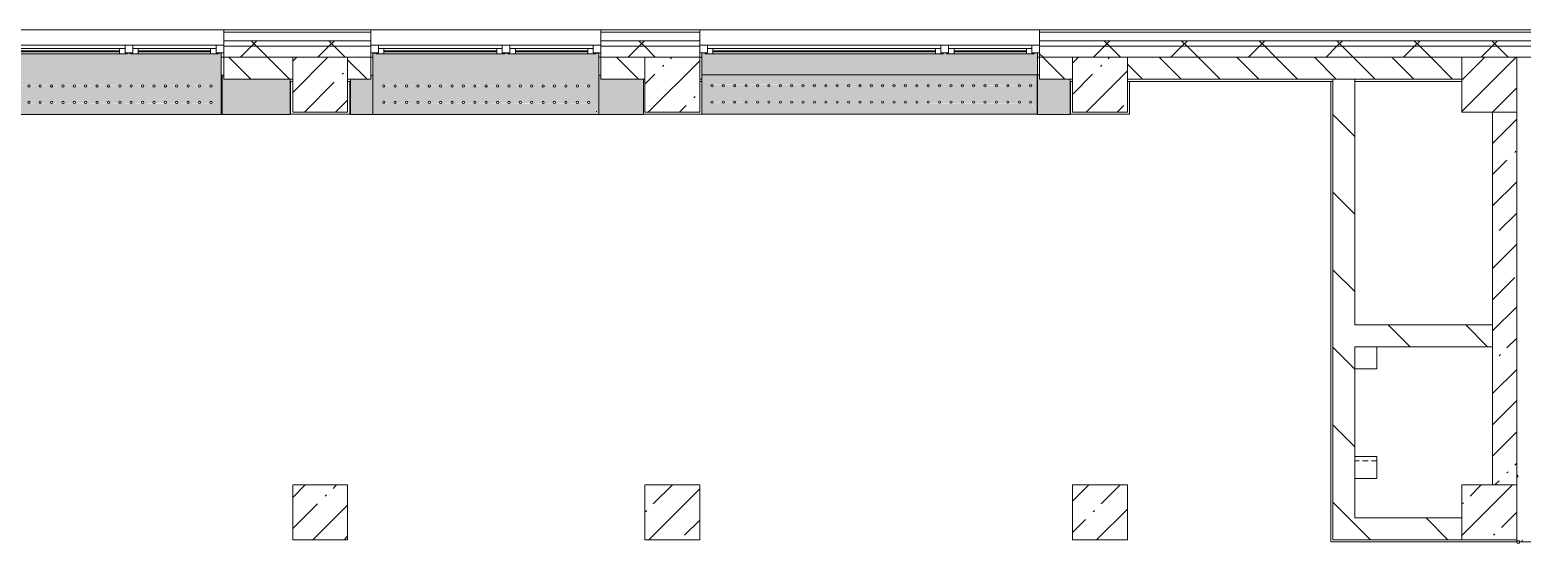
# Model space of a CAD drawing. Header units: millimetres. Extents: x 63482 to 319368, y -8553 to 29000.
# Drawn here: x 205931 to 219539, y 22669 to 27350 of the extents above; entities that cross this region are included whole.
import ezdxf

# ---------------------------------------------------------------- set-up
doc = ezdxf.new("R2010")
doc.units = ezdxf.units.MM
doc.linetypes.add('200_ШТРИХ__ш1_п0_6_', pattern=[80, 50, -30])
for name, color, linetype, lineweight in [('A-DETL-MBND', 7, '200_ШТРИХ__ш1_п0_6_', 9), ('A-GLAZ-2', 7, 'Continuous', 5), ('A-WALL', 7, 'Continuous', 9), ('A-WALL-4', 7, 'Continuous', 5), ('I-WALL-2', 7, 'Continuous', 5), ('S-COLS', 7, 'Continuous', 5), ('Знаки', 7, 'Continuous', 5)]:
    doc.layers.add(name, color=color, linetype=linetype, lineweight=lineweight)
doc.layers.add('A-FLOR-2', color=7, linetype='Continuous', lineweight=5, true_color=0xaaaaaa)
doc.layers.add('Знаки-2', color=7, linetype='Continuous', lineweight=5, true_color=0xd7cfbf)
pattern_1 = [(45, (134788.6, 0), (-285.1231, 285.1231), []), (45, (135073.7, 0), (-285.1231, 285.1231), [504.031, -100.806, 16.764, -84.042])]
pattern_2 = [(45, (134788.6, 0), (-353.5534, 353.5534), []), (135, (134788.6, 0), (-353.5534, -353.5534), [])]
pattern_3 = [(135, (134788.6, 0), (-353.5534, -353.5534), [])]

# ---------------------------------------------------------------- blocks, each defined once
blk = doc.blocks.new('BSC_Колонна _Прямоугольная - 500х500-23287078-Общий план 3 этажа с размещением фрагментов 3_1-3_8')
at = {"layer": 'S-COLS'}
h = blk.add_hatch(dxfattribs=at)
h.set_pattern_fill('FP_49', color=256, style=0, pattern_type=2)
h.set_pattern_definition([(45, (-84450, -22950), (-285.1231, 285.1231), []), (45, (-84164.88, -22950), (-285.1231, 285.1231), [504.031, -100.806, 16.764, -84.042])])
h.paths.add_polyline_path([(-250, -250), (250, -250), (250, 250), (-250, 250)])
for p, q in [((250, 250), (-250, 250)), ((-250, 250), (-250, -250)), ((250, -250), (250, 250)), ((-250, -250), (250, -250))]:
    blk.add_line(p, q, dxfattribs=at)
blk = doc.blocks.new('BSC_Колонна _Прямоугольная - 500х500-V74-Общий план 3 этажа с размещением фрагментов 3_1-3_8')
at = {"layer": 'S-COLS'}
h = blk.add_hatch(dxfattribs=at)
h.set_pattern_fill('FP_66', color=256, style=0, pattern_type=2)
h.set_pattern_definition([(45, (-77000, -22950), (-285.1231, 285.1231), []), (45, (-76714.88, -22950), (-285.1231, 285.1231), [504.031, -100.806, 16.764, -84.042])])
h.paths.add_polyline_path([(-250, -250), (250, -250), (250, 250), (-250, 250)])
for p, q in [((250, 250), (-250, 250)), ((-250, 250), (-250, -250)), ((250, -250), (250, 250)), ((-250, -250), (250, -250))]:
    blk.add_line(p, q, dxfattribs=at)
blk = doc.blocks.new('BSC_Колонна _Прямоугольная - 500х500-V75-Общий план 3 этажа с размещением фрагментов 3_1-3_8')
at = {"layer": 'S-COLS'}
h = blk.add_hatch(dxfattribs=at)
h.set_pattern_fill('FP_67', color=256, style=0, pattern_type=2)
h.set_pattern_definition([(45, (-73790, -22950), (-285.1231, 285.1231), []), (45, (-73504.88, -22950), (-285.1231, 285.1231), [504.031, -100.806, 16.764, -84.042])])
h.paths.add_polyline_path([(-250, -250), (250, -250), (250, 250), (-250, 250)])
for p, q in [((250, 250), (-250, 250)), ((-250, 250), (-250, -250)), ((250, -250), (250, 250)), ((-250, -250), (250, -250))]:
    blk.add_line(p, q, dxfattribs=at)
blk = doc.blocks.new('120_Окно_СКБ_2Ст - 120_Окно_СКБ_2Ст 3100х2500 _мал_створка слева_ 2-V83-Общий план 3 этажа с размещением фрагментов 3_1-3_8')
at = {"layer": 'A-GLAZ-2'}
for p, q in [((-1550, -75), (-1550, -5)), ((-1550, -5), (-1480, -5)), ((1550, -5), (-1550, -5)), ((-1480, -75), (-1550, -75)), ((-1550, -75), (-1530, -75)), ((-1480, -75), (-1500, -75)), ((-1500, -75), (-1500, -85)), ((-1500, -85), (670, -85)), ((670, -85), (-1500, -85)), ((-1480, -5), (-1480, -75)), ((650, -35), (-1480, -35)), ((-1480, -35), (-1480, -75)), ((-1430, -85), (-1430, -35)), ((-1430, -55), (600, -55)), ((600, -65), (-1430, -65)), ((600, -85), (600, -35)), ((650, -75), (650, -5)), ((650, -5), (720, -5)), ((650, -75), (650, -35)), ((720, -75), (650, -75)), ((670, -75), (650, -75)), ((670, -85), (670, -75)), ((720, -75), (700, -75)), ((700, -75), (700, -85)), ((700, -85), (1500, -85)), ((1500, -85), (700, -85)), ((720, -5), (720, -75)), ((1480, -35), (720, -35)), ((720, -35), (720, -75)), ((770, -85), (770, -35)), ((770, -55), (1430, -55)), ((1430, -65), (770, -65)), ((1430, -85), (1430, -35)), ((1480, -75), (1480, -5)), ((1480, -5), (1550, -5)), ((1480, -75), (1480, -35)), ((1550, -75), (1480, -75)), ((1500, -75), (1480, -75)), ((1500, -85), (1500, -75)), ((1530, -75), (1550, -75)), ((1550, -5), (1550, -75))]:
    blk.add_line(p, q, dxfattribs=at)
blk = doc.blocks.new('120_Окно_СКБ_2Ст - 120_Окно_СКБ_2Ст 2100х2400 _мал створка справа_-19092174-Общий план 3 этажа с размещением фрагментов 3_1-3_8')
at = {"layer": 'A-GLAZ-2'}
for p, q in [((-1050, -75), (-1050, -5)), ((-1050, -5), (-980, -5)), ((1050, -5), (-1050, -5)), ((-980, -75), (-1050, -75)), ((-1050, -75), (-1000, -75)), ((-980, -75), (-1000, -75)), ((-1000, -75), (-1000, -85)), ((-1000, -85), (170, -85)), ((170, -85), (-1000, -85)), ((-980, -5), (-980, -75)), ((150, -35), (-980, -35)), ((-980, -35), (-980, -75)), ((-930, -85), (-930, -35)), ((-930, -55), (100, -55)), ((100, -65), (-930, -65)), ((100, -85), (100, -35)), ((150, -75), (150, -5)), ((150, -5), (220, -5)), ((150, -75), (150, -35)), ((220, -75), (150, -75)), ((170, -75), (150, -75)), ((170, -75), (200, -75)), ((170, -85), (170, -75)), ((220, -75), (200, -75)), ((200, -75), (200, -85)), ((200, -85), (1000, -85)), ((1000, -85), (200, -85)), ((220, -5), (220, -75)), ((980, -35), (220, -35)), ((220, -35), (220, -75)), ((270, -85), (270, -35)), ((270, -55), (930, -55)), ((930, -65), (270, -65)), ((930, -85), (930, -35)), ((980, -75), (980, -5)), ((980, -5), (1050, -5)), ((980, -75), (980, -35)), ((1050, -75), (980, -75)), ((1000, -75), (980, -75)), ((1000, -75), (1050, -75)), ((1000, -85), (1000, -75)), ((1050, -5), (1050, -75))]:
    blk.add_line(p, q, dxfattribs=at)
blk = doc.blocks.new('BSC_Колонна _Прямоугольная - 500х500-V144-Общий план 3 этажа с размещением фрагментов 3_1-3_8')
at = {"layer": 'S-COLS'}
h = blk.add_hatch(dxfattribs=at)
h.set_pattern_fill('FP_97', color=256, style=0, pattern_type=2)
h.set_pattern_definition([(45, (-80900, -22950), (-285.1231, 285.1231), []), (45, (-80614.88, -22950), (-285.1231, 285.1231), [504.031, -100.806, 16.764, -84.042])])
h.paths.add_polyline_path([(-250, -250), (250, -250), (250, 250), (-250, 250)])
for p, q in [((250, 250), (-250, 250)), ((-250, 250), (-250, -250)), ((250, -250), (250, 250)), ((-250, -250), (250, -250))]:
    blk.add_line(p, q, dxfattribs=at)
blk = doc.blocks.new('Зашивка радиатора_ с перфорацией М6 - Зашивка радиатора_ с перфорацией М6-V246-Общий план 3 этажа с размещением фрагментов 3_1-3_8')
at = {"layer": 'Знаки-2'}
for points in [[(-370, 180), (2690, 185), (2690, 380), (2660, 380), (2660, 370), (1860, 370), (1860, 380), (1830, 380), (1830, 370), (-340, 370), (-340, 380), (-370, 380), (-370, 185)], [(2689, -177), (2689, -177), (2682, -164)]]:
    blk.add_hatch(color=256, dxfattribs=at).paths.add_polyline_path(points)
h = blk.add_hatch(color=256, dxfattribs=at)
h.paths.add_polyline_path([(2690, -180), (2635, -77), (2625, -79), (2618, -72), (2620, -63), (2630, -60), (2637, -67), (2657, -110)])
h.paths.add_polyline_path([(2690, 180), (2628, 70), (2619, 75), (2619, 85), (2628, 90), (2636, 85), (2638, 80), (2657, 117)])
h.paths.add_polyline_path([(407, -180), (2690, -180), (2690, 180), (-370, 180), (-370, -180), (-93, -180)])
h.paths.add_polyline_path([(2420, -80), (-286, -75), (-286, -65), (-277, -60), (-269, -65), (-269, -75), (-272, -78), (-182, -75), (-182, -65), (-174, -60), (-165, -65), (-165, -75), (-169, -78), (-79, -75), (-79, -65), (-70, -60), (-61, -65), (-61, -75), (-65, -78), (25, -75), (25, -65), (34, -60), (42, -65), (42, -75), (39, -78), (129, -75), (129, -65), (138, -60), (146, -65), (146, -75), (143, -78), (233, -75), (233, -65), (241, -60), (250, -65), (250, -75), (246, -78), (336, -75), (336, -65), (345, -60), (354, -65), (354, -75), (350, -78), (440, -75), (440, -65), (449, -60), (457, -65), (457, -75), (454, -78), (544, -75), (544, -65), (552, -60), (561, -65), (561, -75), (558, -78), (648, -75), (648, -65), (657, -60), (665, -65), (665, -75), (661, -78), (751, -75), (751, -65), (760, -60), (769, -65), (769, -75), (765, -78), (855, -75), (855, -65), (864, -60), (872, -65), (872, -75), (869, -78), (959, -75), (959, -65), (968, -60), (976, -65), (976, -75), (973, -78), (1063, -75), (1063, -65), (1071, -60), (1080, -65), (1080, -75), (1076, -78), (1166, -75), (1166, -65), (1175, -60), (1184, -65), (1184, -75), (1180, -78), (1270, -75), (1270, -65), (1279, -60), (1287, -65), (1287, -75), (1284, -78), (1374, -75), (1374, -65), (1382, -60), (1391, -65), (1391, -75), (1388, -78), (1478, -75), (1478, -65), (1486, -60), (1495, -65), (1495, -75), (1491, -78), (1581, -75), (1581, -65), (1590, -60), (1599, -65), (1599, -75), (1595, -78), (1685, -75), (1685, -65), (1694, -60), (1702, -65), (1702, -75), (1699, -78), (1789, -75), (1789, -65), (1798, -60), (1806, -65), (1806, -75), (1803, -78), (1893, -75), (1893, -65), (1901, -60), (1910, -65), (1910, -75), (1907, -78), (1996, -75), (1996, -65), (2005, -60), (2014, -65), (2014, -75), (2010, -78), (2100, -75), (2100, -65), (2109, -60), (2117, -65), (2117, -75), (2114, -78), (2204, -75), (2204, -65), (2212, -60), (2221, -65), (2221, -75), (2218, -78), (2308, -75), (2308, -65), (2316, -60), (2325, -65), (2325, -75), (2321, -78), (2411, -75), (2411, -65), (2420, -60), (2429, -65), (2429, -75), (2425, -78), (2515, -75), (2515, -65), (2524, -60), (2532, -65), (2532, -75), (2524, -80), (2521, -79), (2423, -79)])
h.paths.add_polyline_path([(-277, 70), (-286, 75), (-286, 85), (-277, 90), (-275, 90), (2532, 85), (2532, 75), (2524, 70), (2515, 75), (2515, 85), (2519, 89), (2429, 85), (2429, 75), (2420, 70), (2411, 75), (2411, 85), (2407, 89), (2325, 85), (2325, 75), (2316, 70), (2308, 75), (2308, 85), (2311, 89), (2221, 85), (2221, 75), (2212, 70), (2204, 75), (2204, 85), (2208, 89), (2117, 85), (2117, 75), (2109, 70), (2100, 75), (2100, 85), (2104, 89), (2014, 85), (2014, 75), (2005, 70), (1996, 75), (1996, 85), (2000, 89), (1910, 85), (1910, 75), (1901, 70), (1893, 75), (1893, 85), (1896, 89), (1806, 85), (1806, 75), (1798, 70), (1789, 75), (1789, 85), (1793, 89), (1702, 85), (1702, 75), (1694, 70), (1685, 75), (1685, 85), (1689, 89), (1599, 85), (1599, 75), (1590, 70), (1581, 75), (1581, 85), (1585, 89), (1495, 85), (1495, 75), (1486, 70), (1478, 75), (1478, 85), (1481, 89), (1391, 85), (1391, 75), (1382, 70), (1374, 75), (1374, 85), (1378, 89), (1287, 85), (1287, 75), (1279, 70), (1270, 75), (1270, 85), (1274, 89), (1184, 85), (1184, 75), (1175, 70), (1166, 75), (1166, 85), (1170, 89), (1080, 85), (1080, 75), (1071, 70), (1063, 75), (1063, 85), (1066, 89), (976, 85), (976, 75), (968, 70), (959, 75), (959, 85), (963, 89), (872, 85), (872, 75), (864, 70), (855, 75), (855, 85), (859, 89), (769, 85), (769, 75), (760, 70), (751, 75), (751, 85), (755, 89), (665, 85), (665, 75), (656, 70), (648, 75), (648, 85), (651, 89), (561, 85), (561, 75), (552, 70), (544, 75), (544, 85), (548, 89), (457, 85), (457, 75), (449, 70), (440, 75), (440, 85), (444, 89), (354, 85), (354, 75), (345, 70), (336, 75), (336, 85), (340, 89), (250, 85), (250, 75), (241, 70), (233, 75), (233, 85), (236, 89), (146, 85), (146, 75), (138, 70), (129, 75), (129, 85), (133, 89), (42, 85), (42, 75), (34, 70), (25, 75), (25, 85), (29, 89), (-61, 85), (-61, 75), (-70, 70), (-79, 75), (-79, 85), (-75, 89), (-165, 85), (-165, 75), (-174, 70), (-182, 75), (-182, 85), (-179, 89), (-269, 85), (-269, 75), (-275, 71)])
at = {"layer": 'Знаки'}
for p, q in [((-340, 380), (-370, 380)), ((-370, 380), (-370, 180)), ((1860, 380), (1830, 380)), ((2690, 380), (2660, 380)), ((2690, 180), (2690, 380)), ((-370, 180), (2690, 180)), ((2690, 180), (-370, 180)), ((-370, 180), (-370, -180)), ((2690, -180), (2690, 180)), ((-370, -180), (2690, -180))]:
    blk.add_line(p, q, dxfattribs=at)
for centre, start, end in [((-277, 80), 0, 180), ((-277, 80), 180, 360), ((-174, 80), 0, 180), ((-174, 80), 180, 0), ((-70, 80), 0, 180), ((-70, 80), 180, 0), ((34, 80), 0, 180), ((34, 80), 180, 360), ((138, 80), 0, 180), ((138, 80), 180, 0), ((241, 80), 0, 180), ((241, 80), 180, 0), ((345, 80), 0, 180), ((345, 80), 180, 0), ((449, 80), 0, 180), ((449, 80), 180, 0), ((552, 80), 0, 180), ((552, 80), 180, 360), ((656, 80), 0, 180), ((656, 80), 180, 0), ((760, 80), 0, 180), ((760, 80), 180, 0), ((864, 80), 0, 180), ((864, 80), 180, 0), ((968, 80), 0, 180), ((968, 80), 180, 0), ((1071, 80), 0, 180), ((1071, 80), 180, 0), ((1175, 80), 0, 180), ((1175, 80), 180, 0), ((1279, 80), 0, 180), ((1279, 80), 180, 0), ((1382, 80), 0, 180), ((1382, 80), 180, 0), ((1486, 80), 0, 180), ((1486, 80), 180, 360), ((1590, 80), 0, 180), ((1590, 80), 180, 0), ((1694, 80), 0, 180), ((1694, 80), 180, 360), ((1798, 80), 0, 180), ((1798, 80), 180, 0), ((1901, 80), 0, 180), ((1901, 80), 180, 0), ((2005, 80), 0, 180), ((2005, 80), 180, 0), ((2109, 80), 0, 180), ((2109, 80), 180, 360), ((2212, 80), 0, 180), ((2212, 80), 180, 0), ((2316, 80), 0, 180), ((2316, 80), 180, 360), ((2420, 80), 0, 180), ((2420, 80), 180, 0), ((2524, 80), 0, 180), ((2524, 80), 180, 360), ((2628, 80), 0, 180), ((2628, 80), 180, 360), ((-277, -70), 0, 180), ((-277, -70), 180, 0), ((-174, -70), 0, 180), ((-174, -70), 180, 0), ((-70, -70), 0, 180), ((-70, -70), 180, 0), ((34, -70), 0, 180), ((34, -70), 180, 0), ((138, -70), 0, 180), ((138, -70), 180, 0), ((241, -70), 0, 180), ((241, -70), 180, 0), ((345, -70), 0, 180), ((345, -70), 180, 0), ((449, -70), 0, 180), ((449, -70), 180, 0), ((552, -70), 0, 180), ((552, -70), 180, 0), ((656, -70), 0, 180), ((656, -70), 180, 0), ((760, -70), 0, 180), ((760, -70), 180, 0), ((864, -70), 0, 180), ((864, -70), 180, 0), ((968, -70), 0, 180), ((968, -70), 180, 0), ((1071, -70), 0, 180), ((1071, -70), 180, 0), ((1175, -70), 0, 180), ((1175, -70), 180, 0), ((1279, -70), 0, 180), ((1279, -70), 180, 0), ((1382, -70), 0, 180), ((1382, -70), 180, 0), ((1486, -70), 0, 180), ((1486, -70), 180, 0), ((1590, -70), 0, 180), ((1590, -70), 180, 0), ((1694, -70), 0, 180), ((1694, -70), 180, 0), ((1798, -70), 0, 180), ((1798, -70), 180, 0), ((1901, -70), 0, 180), ((1901, -70), 180, 0), ((2005, -70), 0, 180), ((2005, -70), 180, 0), ((2109, -70), 0, 180), ((2109, -70), 180, 0), ((2212, -70), 0, 180), ((2212, -70), 180, 0), ((2316, -70), 0, 180), ((2316, -70), 180, 0), ((2420, -70), 0, 180), ((2420, -70), 180, 0), ((2524, -70), 0, 180), ((2524, -70), 180, 0), ((2628, -70), 0, 180), ((2628, -70), 180, 0)]:
    blk.add_arc(centre, 10, start, end, dxfattribs=at)
blk = doc.blocks.new('Зашивка без перфорации М3 - М3_2-31196894-Общий план 3 этажа с размещением фрагментов 3_1-3_8')
at = {"layer": 'Знаки-2'}
blk.add_hatch(color=256, dxfattribs=at).paths.add_polyline_path([(-348, 180), (-430, 180), (-430, -141), (-151, -141), (-151, -180), (-130, -180), (-130, 180)])
at = {"layer": 'Знаки'}
for p, q in [((-130, 180), (-430, 180)), ((-430, 180), (-430, -141)), ((-130, -180), (-130, 180)), ((-151, -180), (-130, -180))]:
    blk.add_line(p, q, dxfattribs=at)
blk = doc.blocks.new('Зашивка_ опоясывающая панель - Зашивка_ опоясывающая панель-V247-Общий план 3 этажа с размещением фрагментов 3_1-3_8')
at = {"layer": 'Знаки-2'}
blk.add_hatch(color=256, dxfattribs=at).paths.add_polyline_path([(-406, -160), (-406, -160), (-430, -160)])
at = {"layer": 'Знаки'}
blk.add_line((-430, -160), (-406, -160), dxfattribs=at)
blk = doc.blocks.new('Зашивка радиатора_ с перфорацией М5 - Зашивка радиатора_ с перфорацией М5-31045399-Общий план 3 этажа с размещением фрагментов 3_1-3_8')
at = {"layer": 'Знаки-2'}
h = blk.add_hatch(color=256, dxfattribs=at)
h.paths.add_polyline_path([(1750, 180), (-310, 180), (-310, -380), (-281, -380), (-281, -372), (519, -372), (519, -380), (549, -380), (549, -372), (1719, -372), (1719, -380), (1750, -380), (1750, 109)])
h.paths.add_polyline_path([(405, 80), (1659, 75), (1659, 65), (1650, 60), (1641, 65), (1641, 75), (1645, 78), (1555, 75), (1555, 65), (1546, 60), (1538, 65), (1538, 75), (1541, 78), (1451, 75), (1451, 65), (1442, 60), (1434, 65), (1434, 75), (1437, 78), (1347, 75), (1347, 65), (1339, 60), (1330, 65), (1330, 75), (1334, 78), (1244, 75), (1244, 65), (1235, 60), (1226, 65), (1226, 75), (1222, 78), (1140, 75), (1140, 65), (1131, 60), (1123, 65), (1123, 75), (1126, 78), (1036, 75), (1036, 65), (1027, 60), (1019, 65), (1019, 75), (1022, 78), (932, 75), (932, 65), (924, 60), (915, 65), (915, 75), (919, 78), (829, 75), (829, 65), (820, 60), (811, 65), (811, 75), (815, 78), (725, 75), (725, 65), (716, 60), (708, 65), (708, 75), (711, 78), (621, 75), (621, 65), (612, 60), (604, 65), (604, 75), (607, 78), (517, 75), (517, 65), (509, 60), (500, 65), (500, 75), (504, 78), (414, 75), (414, 65), (405, 60), (396, 65), (396, 75), (400, 78), (310, 75), (310, 65), (301, 60), (293, 65), (293, 75), (296, 78), (206, 75), (206, 65), (197, 60), (189, 65), (189, 75), (192, 78), (102, 75), (102, 65), (94, 60), (85, 65), (85, 75), (89, 78), (-1, 75), (-1, 65), (-10, 60), (-19, 65), (-19, 75), (-15, 78), (-105, 75), (-105, 65), (-114, 60), (-122, 65), (-122, 75), (-119, 78), (-209, 75), (-209, 65), (-218, 60), (-226, 65), (-226, 75), (-218, 80), (-215, 79), (347, 80)])
h.paths.add_polyline_path([(1131, -70), (1140, -75), (1140, -85), (1136, -89), (1226, -85), (1226, -75), (1235, -70), (1244, -75), (1244, -85), (1240, -89), (1330, -85), (1330, -75), (1339, -70), (1347, -75), (1347, -85), (1344, -89), (1434, -85), (1434, -75), (1442, -70), (1451, -75), (1451, -85), (1447, -89), (1538, -85), (1538, -75), (1546, -70), (1555, -75), (1555, -85), (1551, -89), (1641, -85), (1641, -75), (1650, -70), (1659, -75), (1659, -85), (1650, -90), (1647, -90), (-226, -85), (-226, -75), (-218, -70), (-209, -75), (-209, -85), (-213, -89), (-122, -85), (-122, -75), (-114, -70), (-105, -75), (-105, -85), (-109, -89), (-19, -85), (-19, -75), (-10, -70), (-1, -75), (-1, -85), (-5, -89), (85, -85), (85, -75), (94, -70), (102, -75), (102, -85), (99, -89), (189, -85), (189, -75), (197, -70), (206, -75), (206, -85), (202, -89), (293, -85), (293, -75), (301, -70), (310, -75), (310, -85), (306, -89), (396, -85), (396, -75), (405, -70), (414, -75), (414, -85), (410, -89), (500, -85), (500, -75), (509, -70), (517, -75), (517, -85), (514, -89), (604, -85), (604, -75), (612, -70), (621, -75), (621, -85), (617, -89), (708, -85), (708, -75), (716, -70), (725, -75), (725, -85), (722, -89), (811, -85), (811, -75), (820, -70), (829, -75), (829, -85), (825, -89), (915, -85), (915, -75), (924, -70), (932, -75), (932, -85), (929, -89), (1019, -85), (1019, -75), (1027, -70), (1036, -75), (1036, -85), (1032, -89), (1123, -85), (1123, -75), (1129, -71)])
at = {"layer": 'Знаки'}
for p, q in [((1750, 180), (-310, 180)), ((-310, 180), (-310, -380)), ((1750, -380), (1750, 180)), ((-310, -380), (-281, -380)), ((519, -380), (549, -380)), ((1719, -380), (1750, -380))]:
    blk.add_line(p, q, dxfattribs=at)
for centre, start, end in [((-218, 70), 0, 180), ((-218, 70), 180, 360), ((-114, 70), 0, 180), ((-114, 70), 180, 360), ((-10, 70), 0, 180), ((-10, 70), 180, 360), ((94, 70), 0, 180), ((94, 70), 180, 360), ((197, 70), 0, 180), ((197, 70), 180, 360), ((301, 70), 0, 180), ((301, 70), 180, 360), ((405, 70), 0, 180), ((405, 70), 180, 360), ((509, 70), 0, 180), ((509, 70), 180, 360), ((612, 70), 0, 180), ((612, 70), 180, 360), ((716, 70), 0, 180), ((716, 70), 180, 360), ((820, 70), 0, 180), ((820, 70), 180, 360), ((924, 70), 0, 180), ((924, 70), 180, 360), ((1027, 70), 0, 180), ((1027, 70), 180, 360), ((1131, 70), 0, 180), ((1131, 70), 180, 360), ((1235, 70), 0, 180), ((1235, 70), 180, 360), ((1339, 70), 0, 180), ((1339, 70), 180, 360), ((1442, 70), 0, 180), ((1442, 70), 180, 360), ((1546, 70), 0, 180), ((1546, 70), 180, 360), ((1650, 70), 0, 180), ((1650, 70), 180, 360), ((-218, -80), 0, 180), ((-218, -80), 180, 360), ((-114, -80), 0, 180), ((-114, -80), 180, 360), ((-10, -80), 0, 180), ((-10, -80), 180, 360), ((94, -80), 0, 180), ((94, -80), 180, 360), ((197, -80), 360, 180), ((197, -80), 180, 360), ((301, -80), 0, 180), ((301, -80), 180, 360), ((405, -80), 0, 180), ((405, -80), 180, 360), ((509, -80), 0, 180), ((509, -80), 180, 360), ((612, -80), 0, 180), ((612, -80), 180, 360), ((716, -80), 360, 180), ((716, -80), 180, 360), ((820, -80), 0, 180), ((820, -80), 180, 360), ((924, -80), 0, 180), ((924, -80), 180, 360), ((1027, -80), 0, 180), ((1027, -80), 180, 360), ((1131, -80), 0, 180), ((1131, -80), 180, 360), ((1235, -80), 360, 180), ((1235, -80), 180, 360), ((1339, -80), 0, 180), ((1339, -80), 180, 360), ((1442, -80), 0, 180), ((1442, -80), 180, 360), ((1546, -80), 0, 180), ((1546, -80), 180, 360), ((1650, -80), 0, 180), ((1650, -80), 180, 360)]:
    blk.add_arc(centre, 10, start, end, dxfattribs=at)
blk = doc.blocks.new('Зашивка без перфорации М3 - М3_14-31196893-Общий план 3 этажа с размещением фрагментов 3_1-3_8')
at = {"layer": 'Знаки-2'}
blk.add_hatch(color=256, dxfattribs=at).paths.add_polyline_path([(-423, 180), (-423, -180), (-403, -180), (-403, -142), (-220, -142), (-220, 180)])
at = {"layer": 'Знаки'}
for p, q in [((-220, 180), (-423, 180)), ((-220, -142), (-220, 180)), ((-423, -180), (-403, -180))]:
    blk.add_line(p, q, dxfattribs=at)
blk = doc.blocks.new('Зашивка_ торцевая панель - Зашивка_ торцевая панель-V248-Общий план 3 этажа с размещением фрагментов 3_1-3_8')
at = {"layer": 'Знаки'}
blk.add_line((-430, -139), (-430, -133), dxfattribs=at)
blk = doc.blocks.new('Зашивка радиатора_ с перфорацией М5 - Зашивка радиатора_ с перфорацией М5-V249-Общий план 3 этажа с размещением фрагментов 3_1-3_8')
at = {"layer": 'Знаки-2'}
h = blk.add_hatch(color=256, dxfattribs=at)
h.paths.add_polyline_path([(28, 180), (-310, 180), (-310, -380), (-285, -380), (-281, -372), (515, -372), (515, -380), (545, -380), (545, -372), (1715, -372), (1715, -380), (1750, -380), (1750, 180), (528, 180)])
h.paths.add_polyline_path([(301, 80), (1659, 75), (1659, 65), (1650, 60), (1641, 65), (1641, 75), (1645, 78), (1555, 75), (1555, 65), (1546, 60), (1538, 65), (1538, 75), (1541, 78), (1451, 75), (1451, 65), (1442, 60), (1434, 65), (1434, 75), (1437, 78), (1347, 75), (1347, 65), (1339, 60), (1330, 65), (1330, 75), (1334, 78), (1244, 75), (1244, 65), (1235, 60), (1226, 65), (1226, 75), (1230, 78), (1140, 75), (1140, 65), (1131, 60), (1123, 65), (1123, 75), (1126, 78), (1036, 75), (1036, 65), (1027, 60), (1019, 65), (1019, 75), (1022, 78), (932, 75), (932, 65), (924, 60), (915, 65), (915, 75), (919, 78), (829, 75), (829, 65), (820, 60), (811, 65), (811, 75), (815, 78), (725, 75), (725, 65), (716, 60), (708, 65), (708, 75), (711, 78), (621, 75), (621, 65), (612, 60), (604, 65), (604, 75), (607, 78), (517, 75), (517, 65), (509, 60), (500, 65), (500, 75), (504, 78), (414, 75), (414, 65), (403, 60), (396, 65), (396, 75), (400, 78), (310, 75), (310, 65), (301, 60), (293, 65), (293, 75), (296, 78), (206, 75), (206, 65), (197, 60), (189, 65), (189, 75), (192, 78), (102, 75), (102, 65), (94, 60), (85, 65), (85, 75), (89, 78), (-1, 75), (-1, 65), (-10, 60), (-19, 65), (-19, 75), (-15, 78), (-105, 75), (-105, 65), (-114, 60), (-122, 65), (-122, 75), (-119, 78), (-209, 75), (-209, 65), (-218, 60), (-226, 65), (-226, 75), (-218, 80), (-215, 79), (278, 80)])
h.paths.add_polyline_path([(612, -70), (621, -75), (621, -85), (617, -89), (708, -85), (708, -75), (716, -70), (725, -75), (725, -85), (721, -89), (811, -85), (811, -75), (820, -70), (829, -75), (829, -85), (825, -89), (915, -85), (915, -75), (924, -70), (932, -75), (932, -85), (929, -89), (1019, -85), (1019, -75), (1028, -70), (1036, -75), (1036, -85), (1032, -89), (1123, -85), (1123, -75), (1131, -70), (1140, -75), (1140, -85), (1136, -89), (1226, -85), (1226, -75), (1235, -70), (1244, -75), (1244, -85), (1240, -89), (1330, -85), (1330, -75), (1339, -70), (1347, -75), (1347, -85), (1344, -89), (1434, -85), (1434, -75), (1442, -70), (1451, -75), (1451, -85), (1447, -89), (1538, -85), (1538, -75), (1546, -70), (1555, -75), (1555, -85), (1551, -89), (1641, -85), (1641, -75), (1650, -70), (1659, -75), (1659, -85), (1650, -90), (1647, -90), (-226, -85), (-226, -75), (-218, -70), (-209, -75), (-209, -85), (-213, -89), (-122, -85), (-122, -75), (-114, -70), (-105, -75), (-105, -85), (-109, -89), (-19, -85), (-19, -75), (-10, -70), (-1, -75), (-1, -85), (-5, -89), (85, -85), (85, -75), (94, -70), (102, -75), (102, -85), (99, -89), (189, -85), (189, -75), (197, -70), (206, -75), (206, -85), (202, -89), (293, -85), (293, -75), (301, -70), (310, -75), (310, -85), (306, -89), (396, -85), (396, -75), (405, -70), (414, -75), (414, -85), (410, -89), (500, -85), (500, -75), (509, -70), (517, -75), (517, -85), (514, -89), (604, -85), (604, -75), (610, -71)])
at = {"layer": 'Знаки'}
for p, q in [((1750, 180), (-310, 180)), ((-310, 180), (-310, -380)), ((1750, -380), (1750, 180)), ((-310, -380), (-285, -380)), ((515, -380), (545, -380)), ((1715, -380), (1750, -380))]:
    blk.add_line(p, q, dxfattribs=at)
for centre, start, end in [((-218, 70), 0, 180), ((-218, 70), 180, 360), ((-114, 70), 0, 180), ((-114, 70), 180, 360), ((-10, 70), 0, 180), ((-10, 70), 180, 360), ((94, 70), 0, 180), ((94, 70), 180, 360), ((197, 70), 0, 180), ((197, 70), 180, 360), ((301, 70), 0, 180), ((301, 70), 180, 360), ((405, 70), 0, 180), ((405, 70), 180, 360), ((509, 70), 0, 180), ((509, 70), 180, 360), ((612, 70), 0, 180), ((612, 70), 180, 360), ((716, 70), 0, 180), ((716, 70), 180, 360), ((820, 70), 0, 180), ((820, 70), 180, 360), ((924, 70), 0, 180), ((924, 70), 180, 360), ((1027, 70), 0, 180), ((1027, 70), 180, 360), ((1131, 70), 0, 180), ((1131, 70), 180, 360), ((1235, 70), 0, 180), ((1235, 70), 180, 360), ((1339, 70), 0, 180), ((1339, 70), 180, 360), ((1442, 70), 0, 180), ((1442, 70), 180, 360), ((1546, 70), 0, 180), ((1546, 70), 180, 360), ((1650, 70), 0, 180), ((1650, 70), 180, 360), ((-218, -80), 0, 180), ((-218, -80), 180, 360), ((-114, -80), 0, 180), ((-114, -80), 180, 360), ((-10, -80), 0, 180), ((-10, -80), 180, 360), ((94, -80), 0, 180), ((94, -80), 180, 360), ((197, -80), 360, 180), ((197, -80), 180, 360), ((301, -80), 0, 180), ((301, -80), 180, 360), ((405, -80), 0, 180), ((405, -80), 180, 360), ((509, -80), 0, 180), ((509, -80), 180, 360), ((612, -80), 0, 180), ((612, -80), 180, 360), ((716, -80), 360, 180), ((716, -80), 180, 360), ((820, -80), 0, 180), ((820, -80), 180, 360), ((924, -80), 0, 180), ((924, -80), 180, 360), ((1027, -80), 0, 180), ((1027, -80), 180, 360), ((1131, -80), 0, 180), ((1131, -80), 180, 360), ((1235, -80), 360, 180), ((1235, -80), 180, 360), ((1339, -80), 0, 180), ((1339, -80), 180, 360), ((1442, -80), 0, 180), ((1442, -80), 180, 360), ((1546, -80), 0, 180), ((1546, -80), 180, 360), ((1650, -80), 0, 180), ((1650, -80), 180, 360)]:
    blk.add_arc(centre, 10, start, end, dxfattribs=at)
blk = doc.blocks.new('Зашивка без перфорации М3 - М3_7-31196892-Общий план 3 этажа с размещением фрагментов 3_1-3_8')
at = {"layer": 'Знаки-2'}
blk.add_hatch(color=256, dxfattribs=at).paths.add_polyline_path([(38, 180), (-430, 180), (-430, -142), (175, -142), (175, -180), (190, -180), (190, 180)])
at = {"layer": 'Знаки'}
for p, q in [((190, 180), (-430, 180)), ((-430, 180), (-430, -142)), ((190, -180), (190, 180)), ((175, -180), (190, -180))]:
    blk.add_line(p, q, dxfattribs=at)
blk = doc.blocks.new('Зашивка_ опоясывающая панель - Зашивка_ опоясывающая панель-V250-Общий план 3 этажа с размещением фрагментов 3_1-3_8')
at = {"layer": 'Знаки-2'}
blk.add_hatch(color=256, dxfattribs=at).paths.add_polyline_path([(-430, -160), (-421, -160), (-421, 180), (-430, 180), (-430, -109)])
at = {"layer": 'Знаки'}
for p, q in [((-430, -160), (-430, 180)), ((-430, 180), (-421, 180)), ((-430, -160), (-421, -160))]:
    blk.add_line(p, q, dxfattribs=at)
blk = doc.blocks.new('Зашивка без перфорации М3 - М3_21-31470767-Общий план 3 этажа с размещением фрагментов 3_1-3_8')
at = {"layer": 'Знаки-2'}
blk.add_hatch(color=256, dxfattribs=at).paths.add_polyline_path([(-239, 180), (-430, 180), (-430, -142), (-42, -142), (-42, -180), (-21, -180), (-21, 180)])
at = {"layer": 'Знаки'}
for p, q in [((-21, 180), (-430, 180)), ((-430, 180), (-430, -142)), ((-42, -180), (-21, -180))]:
    blk.add_line(p, q, dxfattribs=at)

msp = doc.modelspace()

# ---------------------------------------------------------------- hatches: boundary and pattern name
at = {"layer": 'A-WALL-4'}
h = msp.add_hatch(dxfattribs=at)
h.set_pattern_fill('FP_52', color=256, style=0, pattern_type=2)
h.set_pattern_definition(pattern_2)
h.paths.add_polyline_path([(227948.6, 27200), (227998.6, 27200), (227998.6, 27250), (215138.6, 27250), (215138.6, 27200), (226335, 27200)])
h.paths.add_polyline_path([(211138.6, 27200), (212038.6, 27200), (212038.6, 27250), (211138.6, 27250)])
h.paths.add_polyline_path([(207835.7, 27200), (209038.6, 27200), (209038.6, 27250), (207698.6, 27250), (207698.6, 27200)])
h.paths.add_polyline_path([(205335.8, 27200), (205598.6, 27200), (205598.6, 27250), (204398.6, 27250), (204398.6, 27200)])
h.paths.add_polyline_path([(201335.9, 27200), (201898.6, 27200), (201898.6, 27250), (197648.6, 27250), (197648.6, 27200), (200336, 27200)])
h.paths.add_polyline_path([(185336.5, 27200), (185548.6, 27200), (185548.6, 27250), (184448.9, 27250), (184448.9, 27200)])
h.paths.add_polyline_path([(188048.6, 27200), (189548.6, 27200), (189548.6, 27250), (188048.6, 27250)])
h.paths.add_polyline_path([(182448.6, 27200), (183548.9, 27200), (183548.9, 27250), (182448.6, 27250)])
h.paths.add_polyline_path([(192648.6, 27200), (193748.6, 27200), (193748.6, 27250), (192648.6, 27250)])
h.paths.add_polyline_path([(196336.1, 27200), (196748.6, 27200), (196748.6, 27250), (194648.6, 27250), (194648.6, 27200), (195336.2, 27200)])
h.paths.add_polyline_path([(178336.8, 27200), (179348.6, 27200), (179348.6, 27250), (176848.6, 27250), (176848.6, 27200), (176948.6, 27200)])
h = msp.add_hatch(dxfattribs=at)
h.set_pattern_fill('FP_52', color=256, style=0, pattern_type=2)
h.set_pattern_definition(pattern_2)
h.paths.add_polyline_path([(227848.6, 27100), (227948.6, 27100), (227948.6, 27200), (215138.6, 27200), (215138.6, 27100), (226335, 27100)])
h.paths.add_polyline_path([(211335.6, 27100), (212038.6, 27100), (212038.6, 27200), (211138.6, 27200), (211138.6, 27100)])
h.paths.add_polyline_path([(208835.7, 27100), (209038.6, 27100), (209038.6, 27200), (207698.6, 27200), (207698.6, 27100), (208335.7, 27100)])
h.paths.add_polyline_path([(201898.6, 27100), (201898.6, 27200), (197648.6, 27200), (197648.6, 27100), (201335.9, 27100)])
h.paths.add_polyline_path([(205598.6, 27100), (205598.6, 27200), (204398.6, 27200), (204398.6, 27100), (205335.8, 27100)])
h.paths.add_polyline_path([(185548.6, 27100), (185548.6, 27200), (184448.9, 27200), (184448.9, 27100), (185336.5, 27100)])
h.paths.add_polyline_path([(194648.6, 27100), (196748.6, 27100), (196748.6, 27200), (194648.6, 27200)])
h.paths.add_polyline_path([(188048.6, 27100), (189548.6, 27100), (189548.6, 27200), (188048.6, 27200)])
h.paths.add_polyline_path([(193748.6, 27100), (193748.6, 27200), (192648.6, 27200), (192648.6, 27100), (193336.2, 27100)])
h.paths.add_polyline_path([(183548.9, 27100), (183548.9, 27200), (182448.6, 27200), (182448.6, 27100)])
h.paths.add_polyline_path([(178336.8, 27100), (179348.6, 27100), (179348.6, 27200), (176948.6, 27200), (176948.6, 27100), (177548.6, 27100)])
h = msp.add_hatch(dxfattribs=at)
h.set_pattern_fill('FP_50', color=256, style=0, pattern_type=2)
h.set_pattern_definition([(135, (134788.6, 0), (-176.7767, -176.7767), [])])
h.paths.add_polyline_path([(215138.6, 26900), (215438.6, 26900), (215438.6, 27100), (215138.6, 27100), (215138.6, 26945.5)])
h.paths.add_polyline_path([(215938.6, 26900), (218988.6, 26900), (218988.6, 27100), (215938.6, 27100), (215938.6, 26945.5)])
h.paths.add_polyline_path([(211335.6, 26900), (211538.6, 26900), (211538.6, 27100), (211138.6, 27100), (211138.6, 26900)])
h.paths.add_polyline_path([(204835.8, 26900), (205098.6, 26900), (205098.6, 27100), (204398.6, 27100), (204398.6, 26900)])
h.paths.add_polyline_path([(201835.9, 26900), (201898.6, 26900), (201898.6, 27100), (201548.6, 27100), (201548.6, 26900)])
h.paths.add_polyline_path([(207698.6, 26900), (208328.6, 26900), (208328.6, 27100), (207698.6, 27100), (207698.6, 26945.5)])
h.paths.add_polyline_path([(209038.6, 26900), (209038.6, 27100), (208828.6, 27100), (208828.6, 26900), (208835.7, 26900)])
h.paths.add_polyline_path([(200948.6, 26900), (200948.6, 27100), (197648.6, 27100), (197648.6, 26900), (200336, 26900)])
h.paths.add_polyline_path([(188948.6, 26900), (188948.6, 27100), (188048.6, 27100), (188048.6, 26900)])
h.paths.add_polyline_path([(193748.6, 26900), (193748.6, 27100), (192648.6, 27100), (192648.6, 26900)])
h.paths.add_polyline_path([(196748.6, 26900), (196748.6, 27100), (195548.6, 27100), (195548.6, 26900)])
h.paths.add_polyline_path([(194648.6, 26900), (194948.6, 26900), (194948.6, 27100), (194648.6, 27100), (194648.6, 26945.5)])
h.paths.add_polyline_path([(182948.6, 26900), (182948.6, 27100), (182448.6, 27100), (182448.6, 26900)])
h.paths.add_polyline_path([(184448.9, 26900), (185548.6, 26900), (185548.6, 27100), (184448.9, 27100), (184448.9, 26945.5)])
h.paths.add_polyline_path([(179348.6, 26900), (179348.6, 27100), (177548.6, 27100), (177548.6, 26900), (178336.8, 26900)])
at = {"layer": 'I-WALL-2'}
h = msp.add_hatch(dxfattribs=at)
h.set_pattern_fill('FP_51', color=256, style=0, pattern_type=2)
h.set_pattern_definition(pattern_3)
h.paths.add_polyline_path([(218013.7, 24259.9), (218013.7, 26900), (217813.7, 26900), (217813.7, 24259.9)])
h = msp.add_hatch(dxfattribs=at)
h.set_pattern_fill('FP_48', color=256, style=0, pattern_type=2)
h.set_pattern_definition(pattern_1)
h.paths.add_polyline_path([(219268.6, 23200), (219488.6, 23200), (219488.6, 26600), (219268.6, 26600), (219268.6, 24578.9)])
h = msp.add_hatch(dxfattribs=at)
h.set_pattern_fill('FP_51', color=256, style=0, pattern_type=2)
h.set_pattern_definition(pattern_3)
h.paths.add_polyline_path([(218335.3, 24460), (219268.6, 24460), (219268.6, 24660), (218013.7, 24660), (218013.7, 24460)])
h = msp.add_hatch(dxfattribs=at)
h.set_pattern_fill('FP_51', color=256, style=0, pattern_type=2)
h.set_pattern_definition(pattern_3)
h.paths.add_polyline_path([(218013.7, 22700), (218013.7, 24259.9), (217813.7, 24259.9), (217813.7, 22700)])
h = msp.add_hatch(dxfattribs=at)
h.set_pattern_fill('FP_51', color=256, style=0, pattern_type=2)
h.set_pattern_definition(pattern_3)
h.paths.add_polyline_path([(218013.7, 22700), (218988.6, 22700), (218988.6, 22900), (218013.7, 22900)])
at = {"layer": 'S-COLS'}
h = msp.add_hatch(dxfattribs=at)
h.set_pattern_fill('FP_48', color=256, style=0, pattern_type=2)
h.set_pattern_definition(pattern_1)
h.paths.add_polyline_path([(208335.7, 26600), (208828.6, 26600), (208828.6, 27100), (208328.6, 27100), (208328.6, 26600)])
h = msp.add_hatch(dxfattribs=at)
h.set_pattern_fill('FP_48', color=256, style=0, pattern_type=2)
h.set_pattern_definition(pattern_1)
h.paths.add_polyline_path([(211538.6, 26600), (212038.6, 26600), (212038.6, 27100), (211538.6, 27100), (211538.6, 26900)])
h = msp.add_hatch(dxfattribs=at)
h.set_pattern_fill('FP_48', color=256, style=0, pattern_type=2)
h.set_pattern_definition(pattern_1)
h.paths.add_polyline_path([(215835.4, 26600), (215938.6, 26600), (215938.6, 27100), (215438.6, 27100), (215438.6, 26600)])
h = msp.add_hatch(dxfattribs=at)
h.set_pattern_fill('FP_48', color=256, style=0, pattern_type=2)
h.set_pattern_definition(pattern_1)
h.paths.add_polyline_path([(218988.6, 26600), (219488.6, 26600), (219488.6, 27100), (218988.6, 27100), (218988.6, 26900)])

# ---------------------------------------------------------------- linework, layer by layer
at = {"layer": 'A-DETL-MBND'}
for p, q in [((218213.7, 23420), (218013.7, 23420)), ((219498.6, 23290.5), (219488.6, 23290.5)), ((219488.6, 23270.5), (219498.6, 23270.5)), ((219498.6, 23270.5), (219498.6, 23290.5))]:
    msp.add_line(p, q, dxfattribs=at)
at = {"layer": 'A-FLOR-2'}
for p, q in [((208308.6, 26580), (208308.6, 26880)), ((208848.6, 26880), (208848.6, 26580)), ((215418.6, 26580), (215418.6, 26880)), ((215958.7, 26880), (215958.7, 26580)), ((217793.7, 22680), (217793.7, 26880)), ((208848.6, 26580), (208308.6, 26580)), ((212058.6, 26580), (211526.7, 26580)), ((215958.7, 26580), (215418.6, 26580)), ((218013.7, 24459.9), (218213.7, 24459.9)), ((218213.7, 24459.9), (218213.7, 24259.9)), ((218213.7, 24259.9), (218013.7, 24259.9)), ((218013.7, 23459.9), (218213.7, 23459.9)), ((218213.7, 23459.9), (218213.7, 23259.9)), ((218213.7, 23259.9), (218013.7, 23259.9)), ((219493.2, 22680), (217793.7, 22680)), ((219488.6, 22680), (219488.6, 22700)), ((219778.6, 22680), (219513.2, 22680)), ((219538.6, 22700), (219538.6, 22680))]:
    msp.add_line(p, q, dxfattribs=at)
at = {"layer": 'A-WALL'}
for p, q in [((209038.6, 27330), (207698.6, 27330)), ((209038.6, 27250), (207698.6, 27250)), ((212038.6, 27330), (211138.6, 27330)), ((212038.6, 27250), (211138.6, 27250)), ((228078.6, 27330), (215138.6, 27330)), ((227998.6, 27250), (215138.6, 27250)), ((209038.6, 27200), (207698.6, 27200)), ((212038.6, 27200), (211138.6, 27200)), ((227948.6, 27200), (215138.6, 27200)), ((218013.7, 26900), (217813.7, 26900))]:
    msp.add_line(p, q, dxfattribs=at)
at = {"layer": 'A-WALL-4'}
for p, q in [((211138.6, 27350), (184448.9, 27350)), ((207698.6, 27350), (207698.6, 26900)), ((209038.6, 26900), (209038.6, 27350)), ((211138.6, 27350), (211138.6, 26900)), ((228098.6, 27350), (211138.6, 27350)), ((212038.6, 27100), (212038.6, 27350)), ((215138.6, 27350), (215138.6, 26900)), ((207673.9, 27100), (209058.1, 27100)), ((208328.6, 26900), (208328.6, 27100)), ((208828.6, 27100), (208828.6, 26900)), ((211118.1, 27100), (212058.6, 27100)), ((211538.6, 26900), (211538.6, 27100)), ((215118.6, 27100), (227598.6, 27100)), ((215438.6, 26900), (215438.6, 27100)), ((215938.6, 27100), (215938.6, 26900)), ((218988.6, 26900), (218988.6, 27100)), ((207698.6, 26900), (208328.6, 26900)), ((208828.6, 26900), (209038.6, 26900)), ((211138.6, 26900), (211538.6, 26900)), ((215138.6, 26900), (215438.6, 26900)), ((215938.6, 26900), (217813.7, 26900)), ((218013.7, 26900), (218988.6, 26900)), ((219513.2, 22689), (219493.2, 22689)), ((219493.2, 22689), (219493.2, 22669)), ((219493.2, 22669), (219513.2, 22669)), ((219513.2, 22669), (219513.2, 22689))]:
    msp.add_line(p, q, dxfattribs=at)
at = {"layer": 'I-WALL-2'}
for p, q in [((207673.9, 27100), (207698.6, 27100)), ((209038.6, 27100), (209058.1, 27100)), ((211118.1, 27100), (211138.6, 27100)), ((212038.6, 27100), (212058.6, 27100)), ((215118.6, 27100), (215138.6, 27100)), ((207683.2, 26900), (207673.9, 26900)), ((207683.2, 26880), (207673.9, 26880)), ((208328.6, 26880), (208303.4, 26880)), ((208849.6, 26880), (208828.6, 26880)), ((211538.6, 26880), (211526.7, 26880)), ((212058.6, 26900), (212038.6, 26900)), ((212058.6, 26880), (212038.6, 26880)), ((215438.6, 26880), (215417.6, 26880)), ((217813.7, 26880), (215938.6, 26880)), ((217813.7, 26900), (217813.7, 22700)), ((218013.7, 24660), (218013.7, 26900)), ((218988.6, 26880), (218013.7, 26880)), ((219488.6, 26600), (219268.6, 26600)), ((219268.6, 26600), (219268.6, 23200)), ((219488.6, 23200), (219488.6, 26600)), ((219268.6, 24660), (218013.7, 24660)), ((218013.7, 24460), (219268.6, 24460)), ((218013.7, 22900), (218013.7, 24460)), ((218988.6, 22900), (218013.7, 22900)), ((217813.7, 22700), (218988.6, 22700))]:
    msp.add_line(p, q, dxfattribs=at)
at = {"layer": 'S-COLS'}
for p, q in [((208828.6, 27100), (208328.6, 27100)), ((208328.6, 27100), (208328.6, 26900)), ((208828.6, 26900), (208828.6, 27100)), ((212038.6, 27100), (211538.6, 27100)), ((211538.6, 27100), (211538.6, 26900)), ((212038.6, 26600), (212038.6, 27100)), ((215938.6, 27100), (215438.6, 27100)), ((215438.6, 27100), (215438.6, 26900)), ((215938.6, 26900), (215938.6, 27100)), ((219488.6, 27100), (218988.6, 27100)), ((218988.6, 27100), (218988.6, 26900)), ((219488.6, 26600), (219488.6, 27100)), ((208328.6, 26900), (208328.6, 26600)), ((208828.6, 26600), (208828.6, 26900)), ((211538.6, 26900), (211538.6, 26600)), ((215438.6, 26900), (215438.6, 26600)), ((215938.6, 26600), (215938.6, 26900)), ((218988.6, 26900), (218988.6, 26600)), ((208328.6, 26600), (208828.6, 26600)), ((211538.6, 26600), (212038.6, 26600)), ((215438.6, 26600), (215938.6, 26600)), ((218988.6, 26600), (219488.6, 26600))]:
    msp.add_line(p, q, dxfattribs=at)

# ---------------------------------------------------------------- block references
at = {"layer": 'A-GLAZ-2'}
for name, p in [('120_Окно_СКБ_2Ст - 120_Окно_СКБ_2Ст 2100х2400 _мал створка справа_-19092174-Общий план 3 этажа с размещением фрагментов 3_1-3_8', (206648.6, 27215)), ('120_Окно_СКБ_2Ст - 120_Окно_СКБ_2Ст 2100х2400 _мал створка справа_-19092174-Общий план 3 этажа с размещением фрагментов 3_1-3_8', (210088.6, 27215)), ('120_Окно_СКБ_2Ст - 120_Окно_СКБ_2Ст 3100х2500 _мал_створка слева_ 2-V83-Общий план 3 этажа с размещением фрагментов 3_1-3_8', (213588.6, 27215))]:
    msp.add_blockref(name, p, dxfattribs=at)
at = {"layer": 'S-COLS'}
for name, p in [('BSC_Колонна _Прямоугольная - 500х500-V75-Общий план 3 этажа с размещением фрагментов 3_1-3_8', (208578.6, 22950)), ('BSC_Колонна _Прямоугольная - 500х500-V74-Общий план 3 этажа с размещением фрагментов 3_1-3_8', (211788.6, 22950)), ('BSC_Колонна _Прямоугольная - 500х500-V144-Общий план 3 этажа с размещением фрагментов 3_1-3_8', (215688.6, 22950)), ('BSC_Колонна _Прямоугольная - 500х500-23287078-Общий план 3 этажа с размещением фрагментов 3_1-3_8', (219238.6, 22950))]:
    msp.add_blockref(name, p, dxfattribs=at)
at = {"layer": 'Знаки', "rotation": 180}
for name, p in [('Зашивка радиатора_ с перфорацией М5 - Зашивка радиатора_ с перфорацией М5-V249-Общий план 3 этажа с размещением фрагментов 3_1-3_8', (207363.9, 26758.2)), ('Зашивка радиатора_ с перфорацией М5 - Зашивка радиатора_ с перфорацией М5-31045399-Общий план 3 этажа с размещением фрагментов 3_1-3_8', (210808.1, 26758.2)), ('Зашивка без перфорации М3 - М3_7-31196892-Общий план 3 этажа с размещением фрагментов 3_1-3_8', (207873.4, 26758.2)), ('Зашивка без перфорации М3 - М3_14-31196893-Общий план 3 этажа с размещением фрагментов 3_1-3_8', (208635.2, 26758.2)), ('Зашивка без перфорации М3 - М3_21-31470767-Общий план 3 этажа с размещением фрагментов 3_1-3_8', (211096.7, 26758.2)), ('Зашивка без перфорации М3 - М3_2-31196894-Общий план 3 этажа с размещением фрагментов 3_1-3_8', (214987.6, 26759))]:
    msp.add_blockref(name, p, dxfattribs=at)
at = {"layer": 'Знаки'}
for name, p in [('Зашивка радиатора_ с перфорацией М6 - Зашивка радиатора_ с перфорацией М6-V246-Общий план 3 этажа с размещением фрагментов 3_1-3_8', (212428.6, 26760)), ('Зашивка_ опоясывающая панель - Зашивка_ опоясывающая панель-V250-Общий план 3 этажа с размещением фрагментов 3_1-3_8', (208104.6, 26758.2)), ('Зашивка_ торцевая панель - Зашивка_ торцевая панель-V248-Общий план 3 этажа с размещением фрагментов 3_1-3_8', (211526.7, 26740)), ('Зашивка_ опоясывающая панель - Зашивка_ опоясывающая панель-V247-Общий план 3 этажа с размещением фрагментов 3_1-3_8', (215548.9, 26739))]:
    msp.add_blockref(name, p, dxfattribs=at)

doc.saveas('drawing.dxf')
